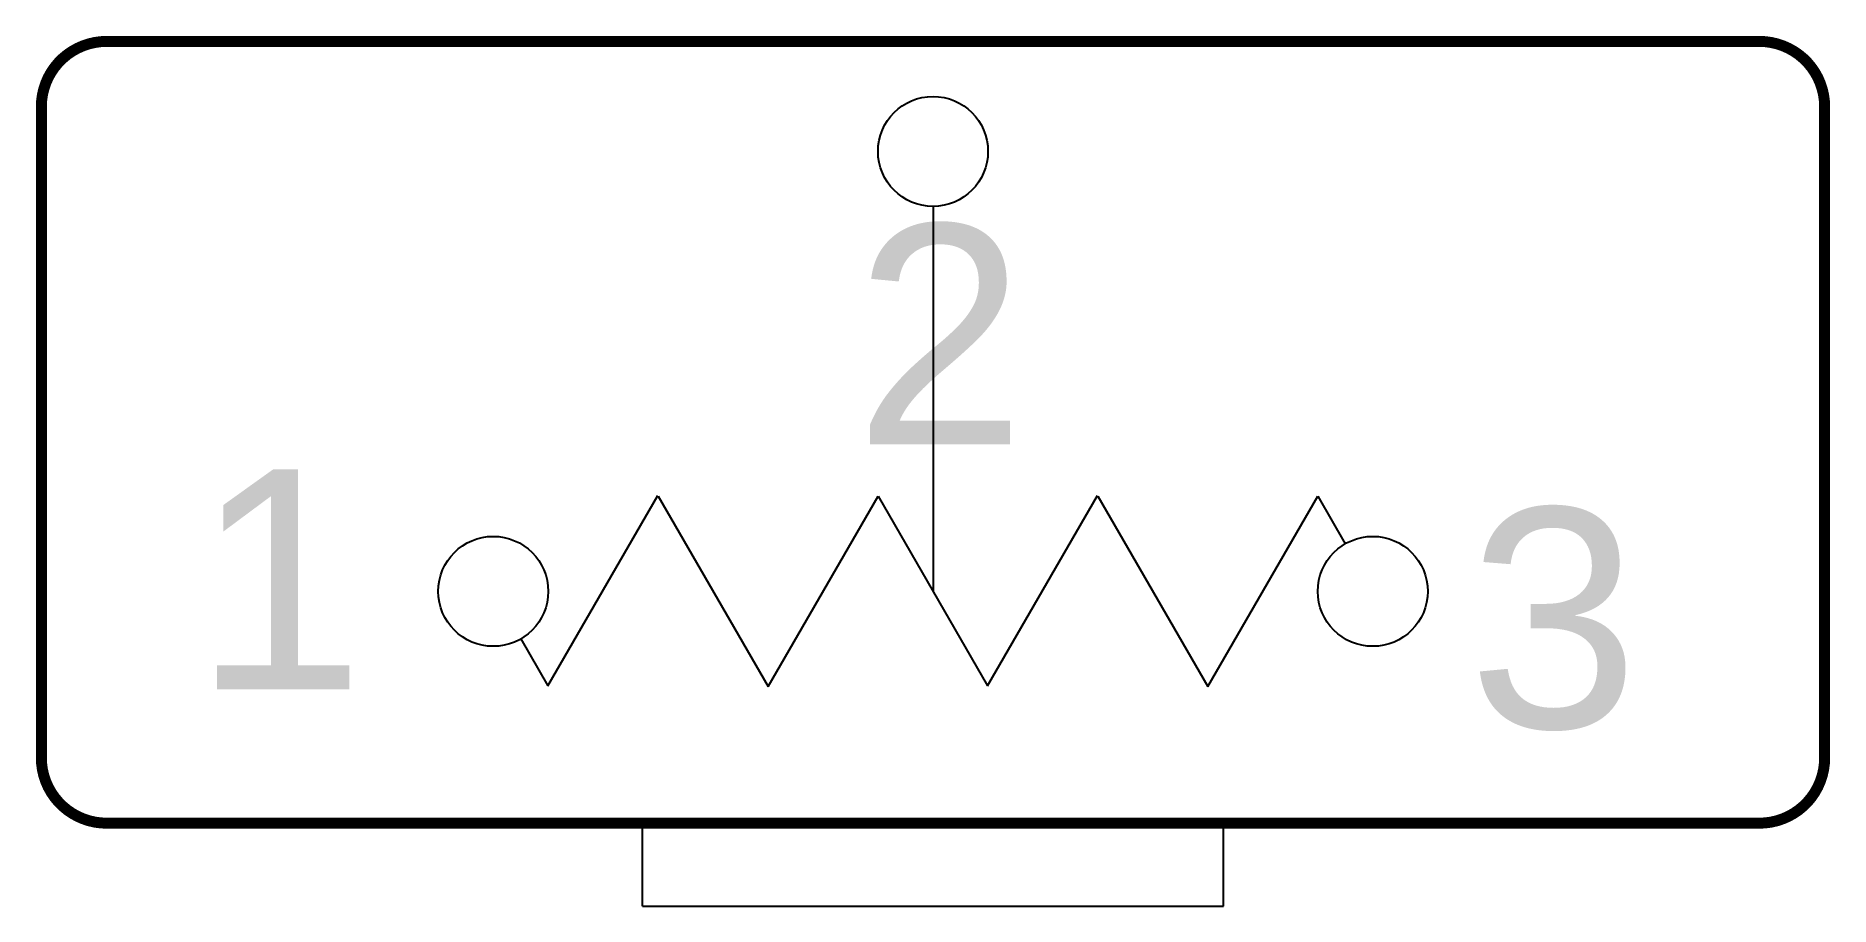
# Model space of a CAD drawing. Header units: inches. Extents: x -0.104 to 0.304, y -0.092 to 0.106.
import ezdxf
from ezdxf.enums import TextEntityAlignment as Align

# ---------------------------------------------------------------- set-up
doc = ezdxf.new("R2010")
doc.units = ezdxf.units.IN
doc.header["$MEASUREMENT"] = 0
doc.styles.get("Standard").update_dxf_attribs({"font": 'arial.ttf'})

msp = doc.modelspace()

# ---------------------------------------------------------------- linework, layer by layer
msp.add_line((0.03393, -0.09183), (0.16607, -0.09183))

# ---------------------------------------------------------------- wipeouts: each hides what was drawn before it
msp.add_wipeout([(0.30276, 0.10472), (-0.10276, 0.10472), (-0.10276, -0.07298), (0.30276, -0.07298)])

# ---------------------------------------------------------------- next in the draw order: linework, layer by layer
for p, q in [((0.1, 0.06722), (0.1, -0.02028)), ((0.01241, -0.04176), (0.03741, 0.00154)), ((0.0375, 0.00137), (0.0625, -0.04193)), ((0.0625, -0.04193), (0.0875, 0.00137)), ((0.0875, 0.00137), (0.11241, -0.04176)), ((0.11241, -0.04176), (0.13741, 0.00154)), ((0.1375, 0.00137), (0.1625, -0.04193)), ((0.1625, -0.04193), (0.1875, 0.00137)), ((0.1875, 0.00137), (0.19375, -0.00945)), ((0.00625, -0.0311), (0.01241, -0.04176)), ((0.03393, -0.09183), (0.03393, -0.07298)), ((0.16607, -0.09183), (0.16607, -0.07298))]:
    msp.add_line(p, q)
at = {"const_width": 0.0025}
msp.add_lwpolyline([(0.28792, 0.10472), (-0.08792, 0.10472, 0.414214), (-0.10276, 0.08989), (-0.10276, -0.05814, 0.414214), (-0.08792, -0.07298), (0.28792, -0.07298, 0.414214), (0.30276, -0.05814), (0.30276, 0.08989, 0.414214)], format="xyb", close=True, dxfattribs=at)
for centre in [(0.1, 0.07972), (0, -0.02028), (0.2, -0.02028)]:
    msp.add_circle(centre, 0.0125)

# ---------------------------------------------------------------- next in the draw order: texts
at = {"color": 253}
for s, p in [('2', (0.10158, 0.0381)), ('1', (-0.04871, -0.01756)), ('3', (0.24112, -0.02634))]:
    msp.add_text(s, height=0.05, dxfattribs=at).set_placement(p, align=Align.MIDDLE_CENTER)

doc.saveas('drawing.dxf')
